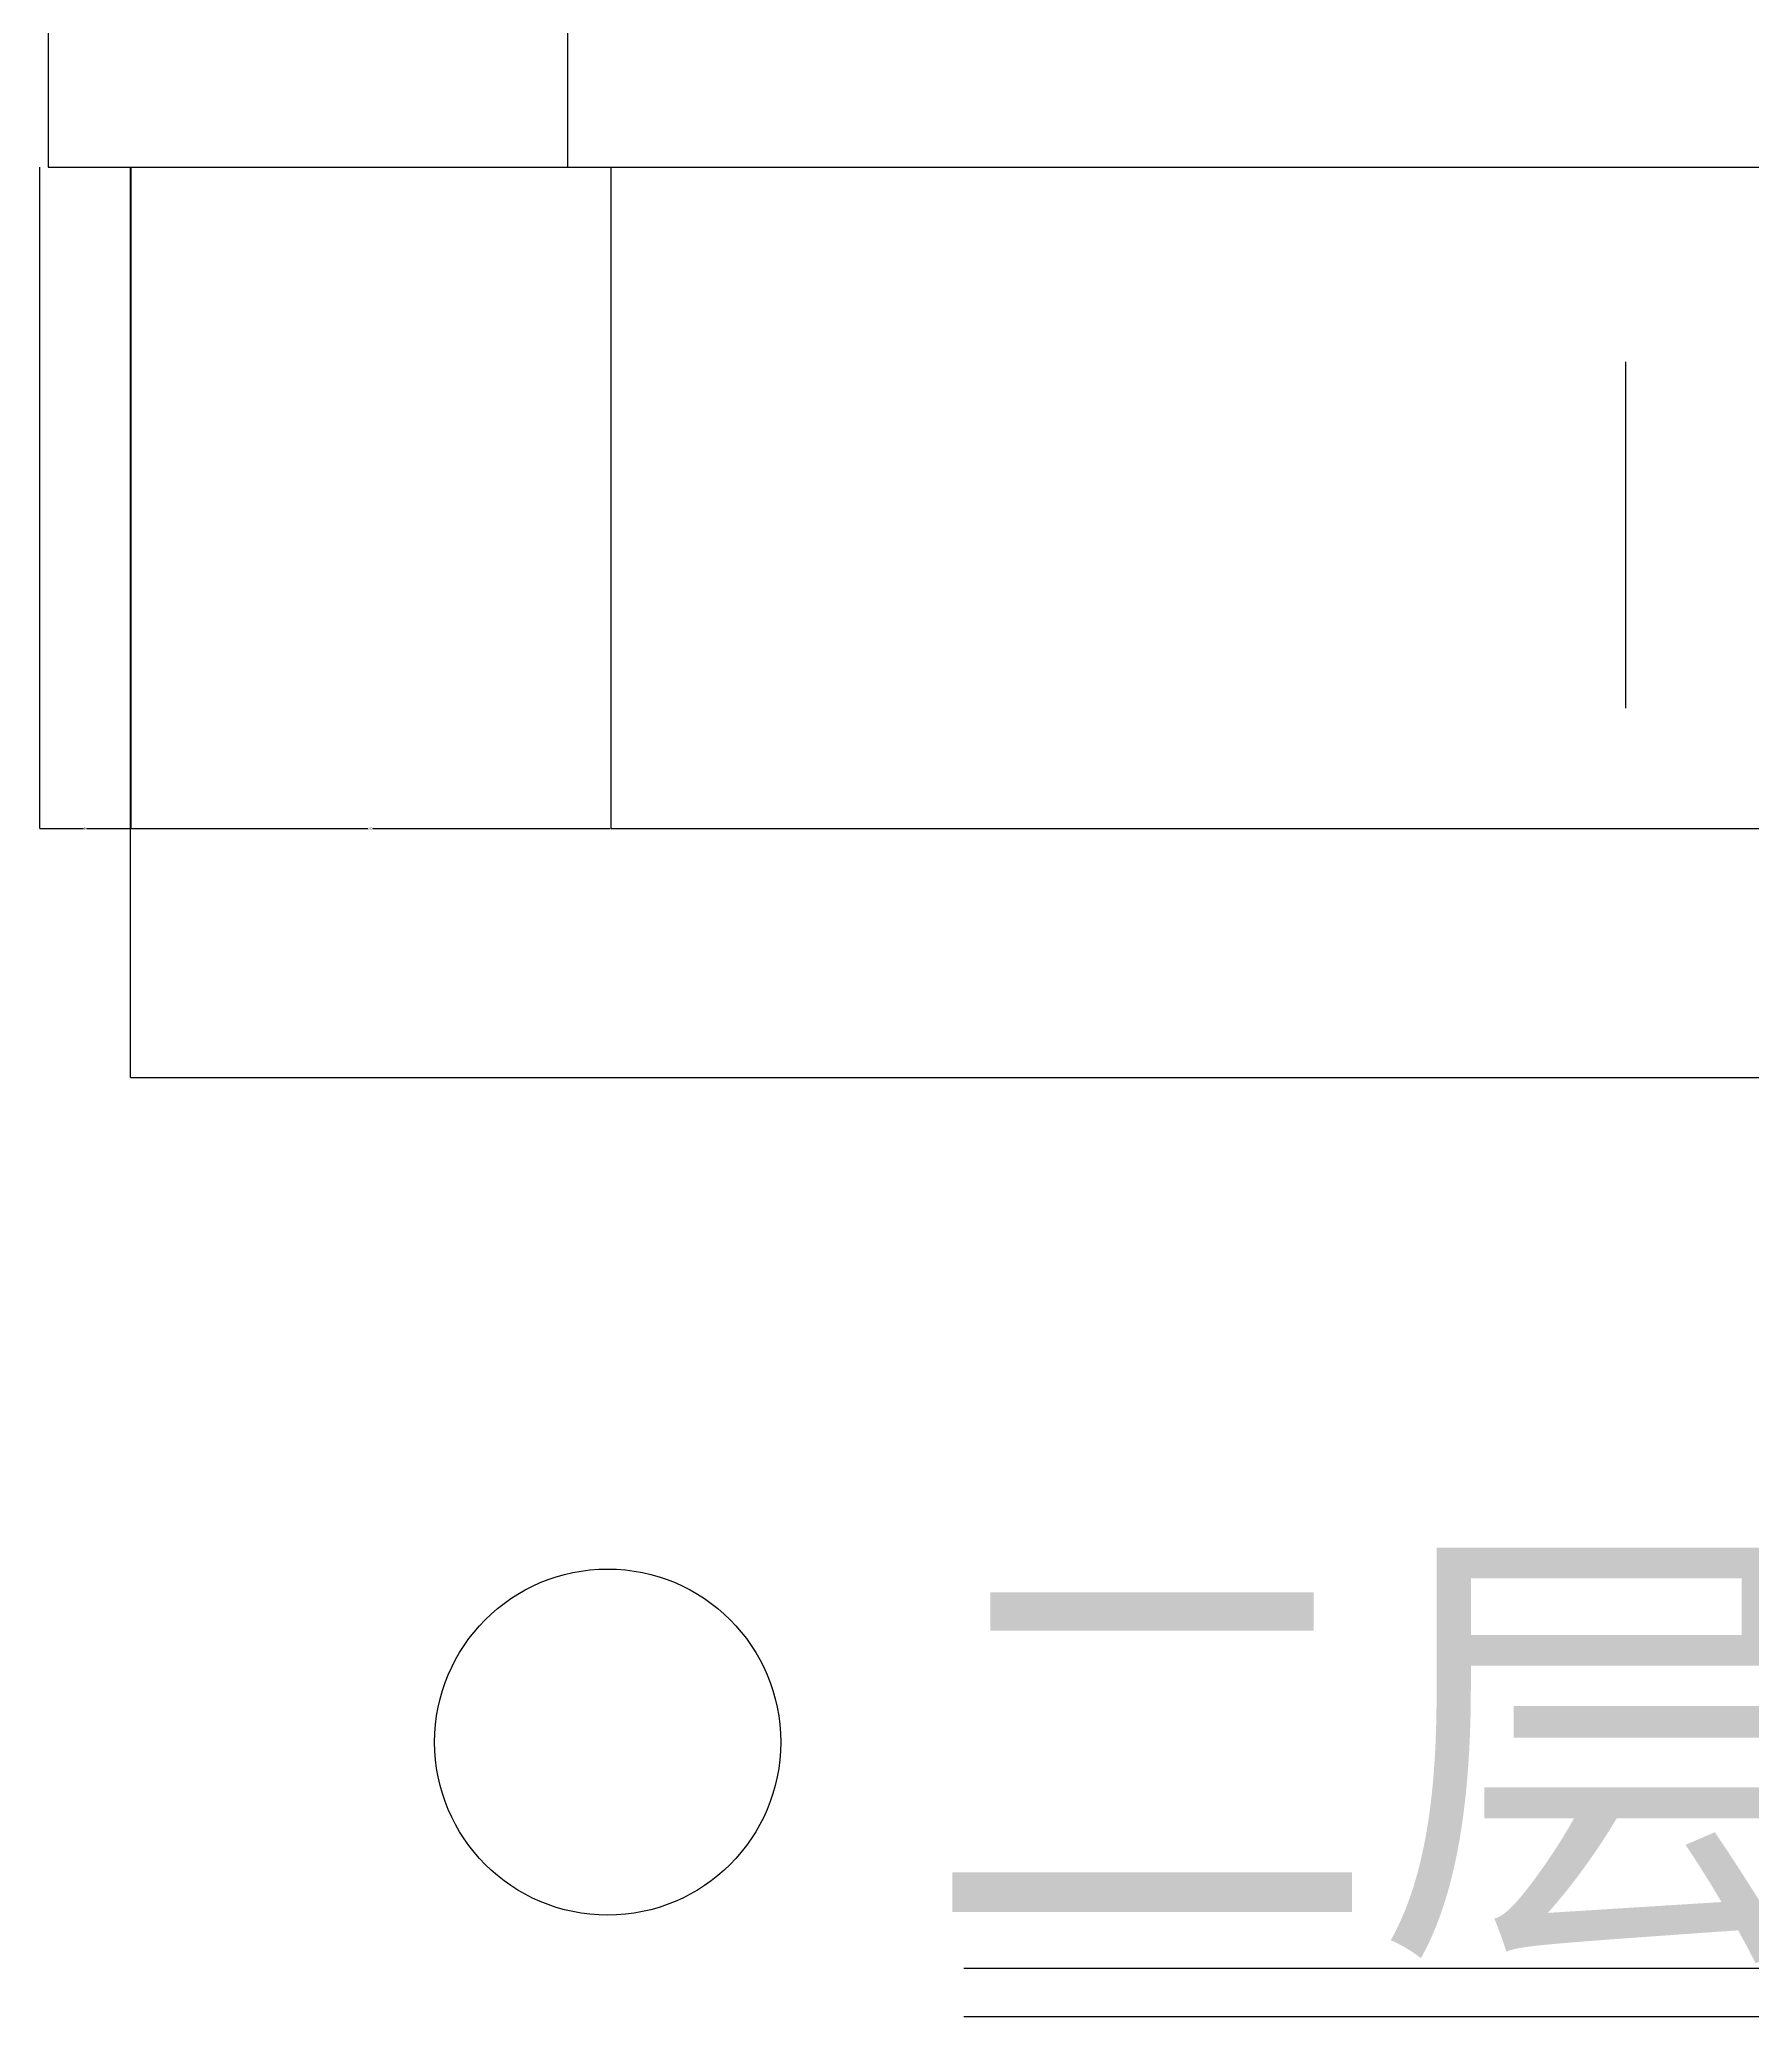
# Model space of a CAD drawing. Header units: metres. Extents: x -3162 to 6352, y -3306 to 1625.
# Drawn here: x -969 to 21, y -2970 to -1828 of the extents above; entities that cross this region are included whole.
import ezdxf

# ---------------------------------------------------------------- set-up
doc = ezdxf.new("R2010")
doc.units = ezdxf.units.M
for name, color, linetype in [('E_WALL', 255, 'Continuous'), ('LM', 141, 'Continuous'), ('PUB_DIM', 3, 'Continuous'), ('PUB_TEXT', 7, 'Continuous')]:
    doc.layers.add(name, color=color, linetype=linetype)
doc.dimstyles.get("Standard").update_dxf_attribs({"dimtxt": 2.5, "dimasz": 2.5, "dimexe": 1.25, "dimexo": 0.625, "dimtad": 1, "dimcen": 2.5, "dimazin": 3, "dimtfac": 1, "dimtmove": 0, "dimatfit": 3})

# ---------------------------------------------------------------- blocks, each defined once
blk = doc.blocks.new('*D7')
for p, q in [((-916.48, -1901.53), (-916.48, -2283.68)), ((-638.76, -1901.53), (-638.76, -2283.68)), ((-916.23, -2283.68), (-779.12, -2283.68)), ((-776.12, -2283.68), (-639.01, -2283.68))]:
    blk.add_line(p, q)
at = {"layer": 'Defpoints'}
for p in [(-916.48, -1901.53), (-638.76, -1901.53), (-916.48, -2283.68)]:
    blk.add_point(p, dxfattribs=at)
at = {"layer": 'PUB_DIM', "insert": (-777.62, -2283.68), "char_height": 1, "attachment_point": 5}
blk.add_mtext('300', dxfattribs=at)
blk = doc.blocks.new('*D11')
for p, q in [((-638.76, -1901.53), (-638.76, -2283.68)), ((806.24, -1901.53), (806.24, -2283.68)), ((-638.51, -2283.68), (81.74, -2283.68)), ((85.74, -2283.68), (805.99, -2283.68))]:
    blk.add_line(p, q)
at = {"layer": 'Defpoints'}
for p in [(-638.76, -1901.53), (806.24, -1901.53), (-638.76, -2283.68)]:
    blk.add_point(p, dxfattribs=at)
at = {"layer": 'PUB_DIM', "insert": (83.74, -2283.68), "char_height": 1, "attachment_point": 5}
blk.add_mtext('1400', dxfattribs=at)
blk = doc.blocks.new('*D14')
for p, q in [((-968.76, -1901.53), (-968.76, -2283.68)), ((-916.04, -1901.53), (-916.04, -2283.68)), ((-968.51, -2283.68), (-943.4, -2283.68)), ((-941.4, -2283.68), (-916.29, -2283.68))]:
    blk.add_line(p, q)
at = {"layer": 'Defpoints'}
for p in [(-968.76, -1901.53), (-916.04, -1901.53), (-968.76, -2283.68)]:
    blk.add_point(p, dxfattribs=at)
at = {"layer": 'PUB_DIM', "insert": (-942.4, -2283.68), "char_height": 1, "attachment_point": 5}
blk.add_mtext('50', dxfattribs=at)
blk = doc.blocks.new('*D15')
for p, q in [((-916.48, -1961.53), (-916.48, -2427.55)), ((1083.52, -1961.53), (1083.52, -2427.55)), ((-916.23, -2427.55), (81.52, -2427.55)), ((85.52, -2427.55), (1083.27, -2427.55))]:
    blk.add_line(p, q)
at = {"layer": 'Defpoints'}
for p in [(-916.48, -1961.53), (1083.52, -1961.53), (-916.48, -2427.55)]:
    blk.add_point(p, dxfattribs=at)
at = {"layer": 'PUB_DIM', "insert": (83.52, -2427.55), "char_height": 1, "attachment_point": 5}
blk.add_mtext('2000', dxfattribs=at)

msp = doc.modelspace()

# ---------------------------------------------------------------- linework, layer by layer
at = {"layer": 'E_WALL'}
for p, q in [((-963.76, -1801.53), (-963.76, -1901.53)), ((-663.76, -1801.53), (-663.76, -1901.53)), ((-963.76, -1901.53), (1136.24, -1901.53))]:
    msp.add_line(p, q, dxfattribs=at)
at = {"layer": 'LM'}
for points in [[(-434.69, -2942.2), (872.48, -2942.2)], [(-434.69, -2970.19), (872.48, -2970.19)]]:
    msp.add_lwpolyline(points, dxfattribs=at)
msp.add_circle((-640.51, -2811.64), 100, dxfattribs=at)
at = {"layer": 'PUB_DIM'}
msp.add_lwpolyline([(-52.34, -2214.1), (-52.34, -2014.1)], dxfattribs=at)

# ---------------------------------------------------------------- texts
at = {"layer": 'PUB_TEXT'}
msp.add_text('二层凸窗大样', height=200, dxfattribs=at).set_placement((-456.15, -2915.25))

# ---------------------------------------------------------------- dimensions: what is measured, and where the dimension line sits
at = {"layer": 'PUB_DIM'}
for base, p1, p2, text, picture, middle in [((-968.76, -2283.68), (-968.76, -1901.53), (-916.04, -1901.53), '50', '*D14', (-942.4, -2283.68)), ((-916.48, -2283.68), (-916.48, -1901.53), (-638.76, -1901.53), '300', '*D7', (-777.62, -2283.68)), ((-638.76, -2283.68), (-638.76, -1901.53), (806.24, -1901.53), '1400', '*D11', (83.74, -2283.68))]:
    dim = msp.add_linear_dim(base=base, p1=p1, p2=p2, text=text, dimstyle='Standard', dxfattribs=at)
    dim.commit()
    dim.dimension.update_dxf_attribs({"geometry": picture, "text_midpoint": middle})
dim = msp.add_linear_dim(base=(-916.48, -2427.55), p1=(-916.48, -1961.53), p2=(1083.52, -1961.53), dimstyle='Standard', dxfattribs=at)
dim.commit()
dim.dimension.update_dxf_attribs({"geometry": '*D15', "text_midpoint": (83.52, -2427.55)})

doc.saveas('drawing.dxf')
